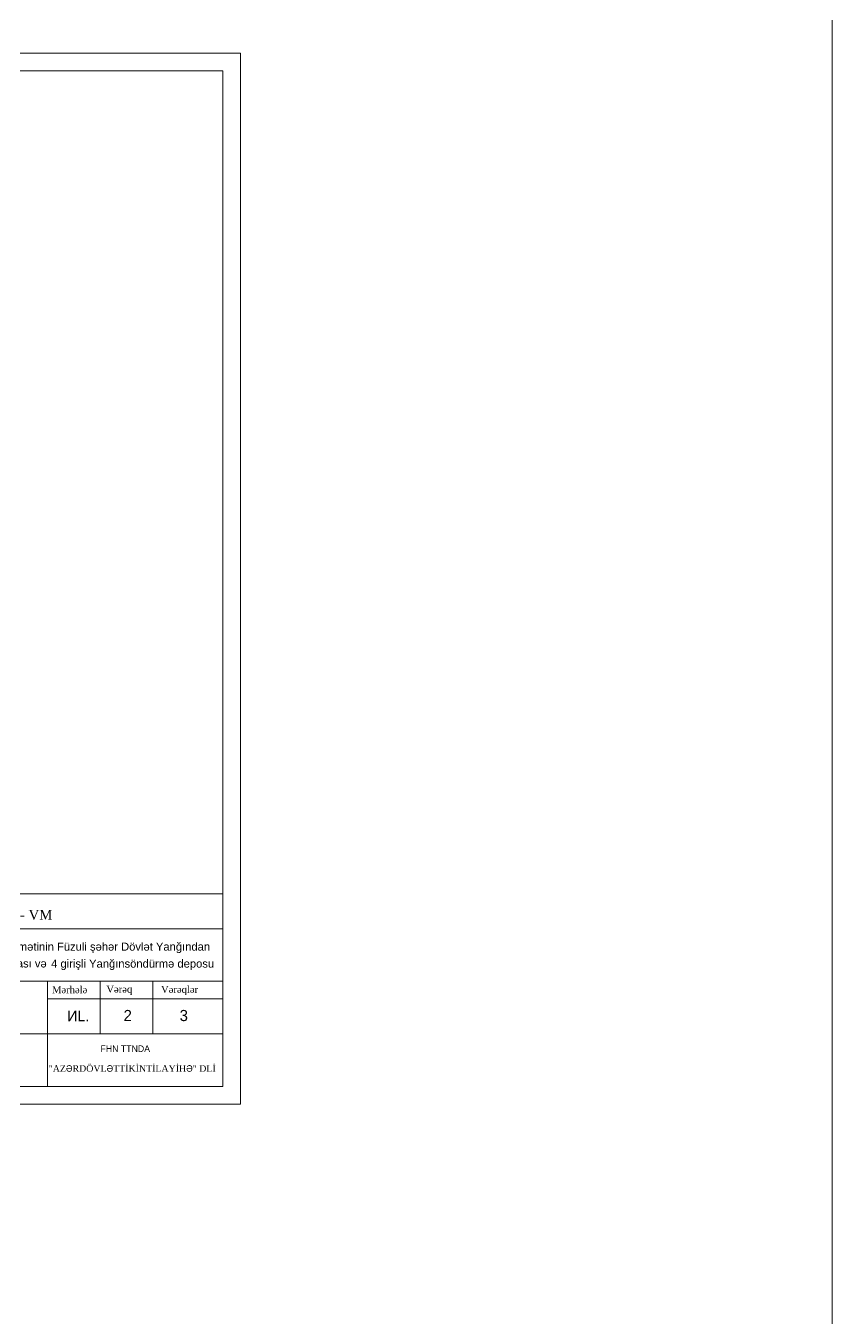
# Model space of a CAD drawing. Header units: millimetres. Extents: x 120281 to 1416367021, y -641565767 to 918373.
# Drawn here: x 776214 to 798449, y 95456 to 131116 of the extents above; entities that cross this region are included whole.
import ezdxf

# ---------------------------------------------------------------- set-up
doc = ezdxf.new("R2010")
doc.units = ezdxf.units.MM
for name, color, linetype, lineweight in [('0_Ном._пера__1', 7, 'Continuous', 35), ('0_Ном._пера__21_Ном._пера__7', 7, 'Continuous', 60), ('Layer2', 7, 'Continuous', 13), ('невидимка_Ном._пера__1', 7, 'Continuous', 15), ('размер2_Ном._пера__1', 7, 'Continuous', 15), ('размер_Ном._пера__1', 7, 'Continuous', 15)]:
    doc.layers.add(name, color=color, linetype=linetype, lineweight=lineweight)
doc.styles.add('ARIAL', font='arial.ttf')
doc.styles.add('Times New  Roman', font='times.ttf')
doc.styles.add('Times New Roman', font='times.ttf', dxfattribs={"height": 300})
doc.styles.add('СГЕНЕРИР_СТИЛЬ_1', font='A3TI(LA).TTF')
doc.styles.add('СГЕНЕРИР_СТИЛЬ_2', font='AZLTM.TTF')

msp = doc.modelspace()

# ---------------------------------------------------------------- linework, layer by layer
at = {"layer": 'Layer2', "color": 2}
msp.add_lwpolyline([(731711.68927, 181726.38343), (798449.23806, 181726.38343), (798449.23806, 56282.72567), (731711.68927, 56282.72567)], close=True, dxfattribs=at)
at = {"layer": 'невидимка_Ном._пера__1', "color": 0, "linetype": 'Continuous', "flags": 128}
msp.add_lwpolyline([(741126.84386, 130360.86361), (782133.91267, 130360.86361), (782133.91267, 101363.00781), (741126.84386, 101363.00781)], close=True, dxfattribs=at)
at = {"layer": 'размер2_Ном._пера__1', "color": 0, "linetype": 'Continuous', "flags": 128}
msp.add_lwpolyline([(743079.56142, 129872.68422), (781645.73328, 129872.68422), (781645.73328, 101851.1872), (743079.56142, 101851.1872)], close=True, dxfattribs=at)
at = {"layer": 'размер_Ном._пера__1', "color": 0, "linetype": 'Continuous'}
for p, q in [((763763.7222, 107167.46076), (781645.73328, 107167.46076)), ((763763.7222, 106200.86557), (781645.73328, 106200.86557)), ((763763.7222, 104750.97278), (781645.73328, 104750.97278)), ((776812.75731, 104750.97278), (776812.75731, 101851.1872)), ((778262.6501, 104750.97278), (778262.6501, 103301.07999)), ((779712.54289, 104750.97278), (779712.54289, 103301.07999)), ((776812.75731, 104267.67518), (781645.73328, 104267.67518)), ((763763.7222, 103301.07999), (781645.73328, 103301.07999))]:
    msp.add_line(p, q, dxfattribs=at)

# ---------------------------------------------------------------- texts
at = {"layer": '0_Ном._пера__1', "color": 0, "linetype": 'Continuous', "attachment_point": 1}
for s, insert, char_height, style in [('{\\fTimes New Roman|b0|i0|c238|p18;9183\\fTimes New Roman|b0|i0|c162|p18; - }2{\\fTimes New Roman|b0|i0|c162|p18; - \\fTimes Roman (Azeri Lat)|b0|i0|c204|p18;VM}', (774585.58619, 106722.72479), 270.56817317, 'Times New  Roman'), ('\\A1;Mərhələ', (776934.87225, 104615.86203), 193.3190387, 'Times New Roman'), ('\\A1;Vərəq', (778433.89719, 104632.26765), 193.319039, 'Times New  Roman'), ('\\A1;Vərəqlər', (779941.6992, 104624.91706), 193.3190387, 'Times New  Roman'), ('ИL. ', (777356.7522, 103940.37936), 289.978558, 'СГЕНЕРИР_СТИЛЬ_1'), ('2 ', (778908.38563, 103960.59761), 308.018918, 'СГЕНЕРИР_СТИЛЬ_1'), ('3', (780454.27676, 103960.59761), 308.01892, 'СГЕНЕРИР_СТИЛЬ_1'), ('{FHN TTNDA}', (778271.10365, 102982.63806), 180.4311028, 'СГЕНЕРИР_СТИЛЬ_2'), ('{\\fTimes New Roman|b0|i0|c238|p22;"AZ}Ə{\\fTimes New Roman|b0|i0|c238|p22;RDÖVL}Ə{\\fTimes New Roman|b0|i0|c238|p22;TTİKİNTİLAYİH}Ə{\\fTimes New Roman|b0|i0|c238|p22;" DLİ}', (776844.85626, 102435.32394), 180.43110279, 'СГЕНЕРИР_СТИЛЬ_2')]:
    msp.add_mtext(s, dxfattribs=dict(at, insert=insert, char_height=char_height, style=style))
at = {"layer": '0_Ном._пера__21_Ном._пера__7', "style": 'ARIAL'}
for s, height, p in [('ndan Mühafizə Xidmətinin Füzuli ', 220.9124392, (773436.68337, 105597.38053)), ('ş', 220.91244, (777982.5671, 105597.38053)), ('əhər Dövlət Yan', 220.9124392, (778136.87429, 105597.38053)), ('ğı', 220.912439, (780349.91664, 105597.38053)), ('ndan', 220.912439, (780607.29621, 105597.38053)), ('nzibati binas', 220.9124392, (774575.03833, 105132.59198)), ('ı ', 220.912439, (776290.65096, 105132.59198)), ('və', 220.912439, (776462.13688, 105132.59198)), ('4 giri', 220.912439, (776911.36308, 105129.10315)), ('ş', 220.91244, (777580.27871, 105129.10315)), ('li Yan', 220.912439, (777734.5859, 105129.10315)), ('ğı', 220.912439, (778506.57391, 105129.10315)), ('nsöndürmə deposu', 220.9124392, (778763.95348, 105129.10315))]:
    msp.add_text(s, height=height, dxfattribs=at).set_placement(p)

doc.saveas('drawing.dxf')
